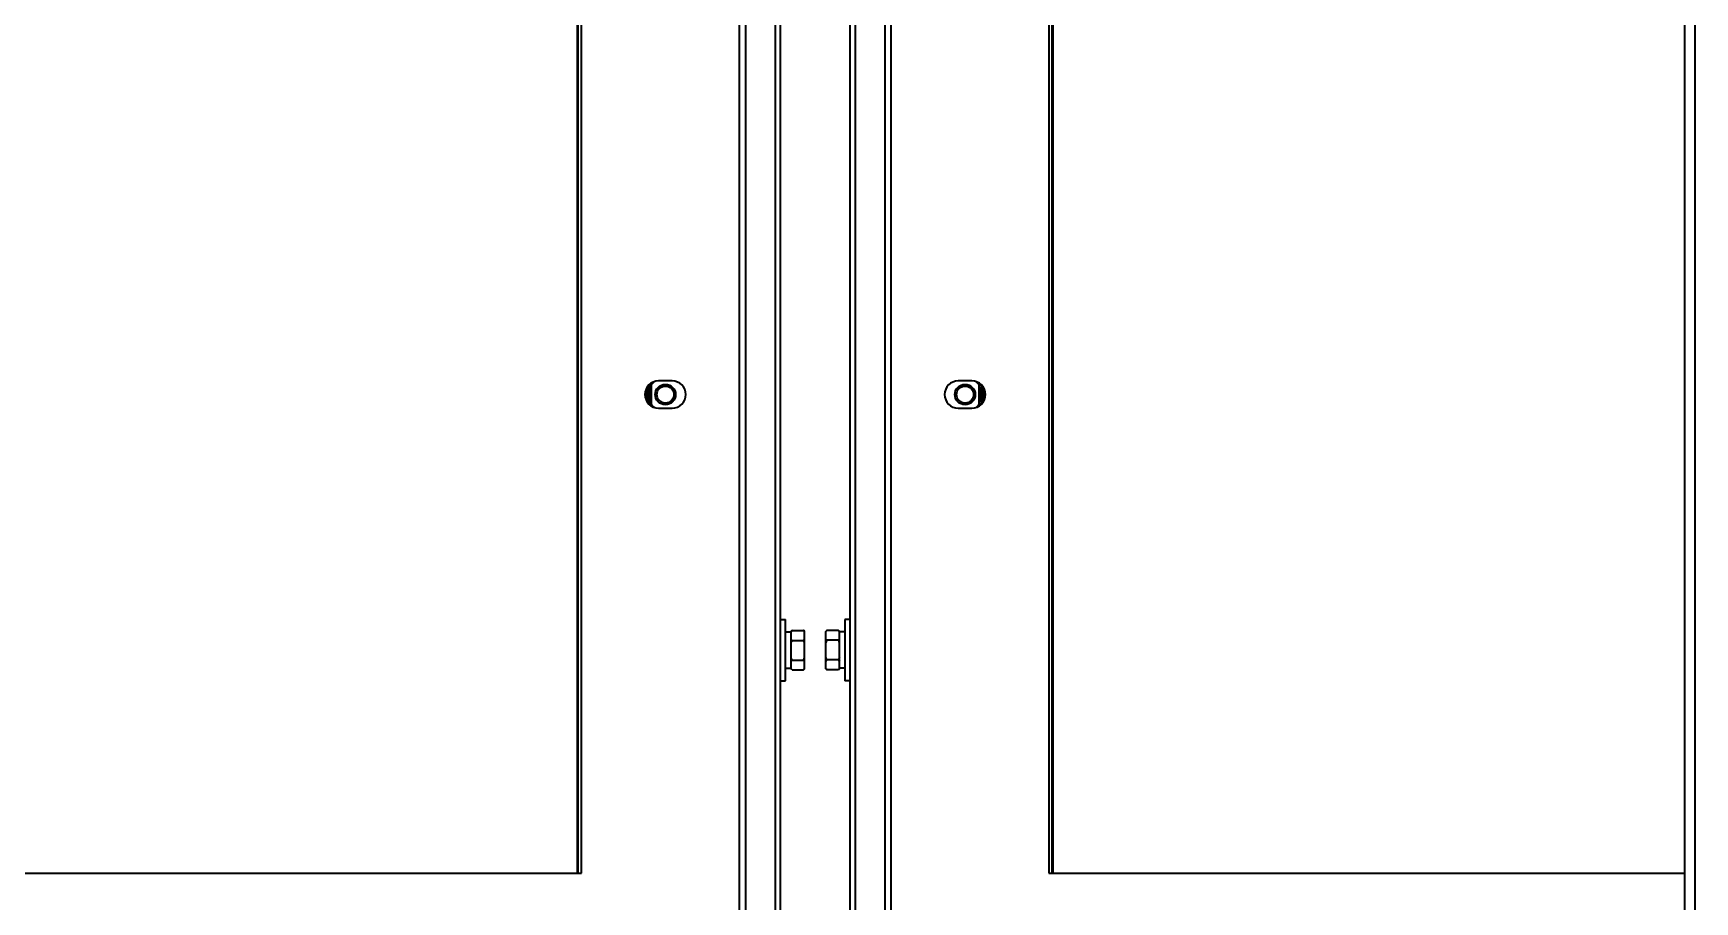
# Model space of a CAD drawing. Header units: millimetres. Extents: x 32496 to 166256, y 3504 to 23939.
# Drawn here: x 49594.7 to 50082.6, y 11546.7 to 11801.6 of the extents above; entities that cross this region are included whole.
import ezdxf

# ---------------------------------------------------------------- set-up
doc = ezdxf.new("R2010")
doc.units = ezdxf.units.MM
doc.layers.get('0').update_dxf_attribs({"lineweight": 35})

msp = doc.modelspace()

# ---------------------------------------------------------------- linework, layer by layer
at = {"linetype": 'Continuous'}
for p, q in [((50079.64, 13391.575), (50079.64, 10882.575)), ((50082.64, 13391.575), (50082.64, 10882.575)), ((49802.14, 11269.575), (49802.14, 12052.575)), ((49803.84, 12052.575), (49803.84, 11269.575)), ((49844.84, 11269.575), (49844.84, 12052.575)), ((49846.54, 12052.575), (49846.54, 11269.575)), ((49754.54, 11555.075), (49754.54, 12025.075)), ((49754.74, 11555.075), (49754.74, 12023.875)), ((49755.74, 11555.075), (49755.74, 12023.875)), ((49892.94, 12023.875), (49892.94, 11555.075)), ((49893.94, 11555.075), (49893.94, 12023.875)), ((49894.14, 12025.075), (49894.14, 11555.075)), ((49812.64, 11264.075), (49812.64, 11978.075)), ((49836.04, 11978.075), (49836.04, 11264.075)), ((49814.04, 11867.93), (49814.04, 11623.194)), ((49834.64, 11623.206), (49834.64, 11867.944)), ((49754.74, 11768.806), (49754.54, 11768.806)), ((49893.94, 11768.806), (49894.14, 11768.806)), ((49774.59, 11696.938), (49774.59, 11694.213)), ((49774.717, 11696.356), (49774.616, 11696.467)), ((49775.56, 11698.312), (49775.641, 11698.288)), ((49775.562, 11697.836), (49775.562, 11693.315)), ((49776.141, 11698.288), (49775.641, 11698.288)), ((49775.641, 11692.863), (49775.641, 11698.288)), ((49775.721, 11698.559), (49775.69, 11698.568)), ((49775.721, 11698.559), (49776.141, 11698.288)), ((49776.141, 11698.288), (49776.141, 11692.863)), ((49782.34, 11699.575), (49778.34, 11699.575)), ((49870.34, 11699.575), (49866.34, 11699.575)), ((49872.538, 11698.288), (49872.958, 11698.559)), ((49873.038, 11698.288), (49872.538, 11698.288)), ((49872.538, 11692.863), (49872.538, 11698.288)), ((49872.99, 11698.568), (49872.958, 11698.559)), ((49873.038, 11698.288), (49873.12, 11698.312)), ((49873.038, 11698.288), (49873.038, 11692.863)), ((49873.117, 11693.315), (49873.117, 11697.836)), ((49874.063, 11696.467), (49873.963, 11696.356)), ((49874.09, 11694.213), (49874.09, 11696.938)), ((49774.616, 11694.684), (49774.717, 11694.795)), ((49774.755, 11695.575), (49774.755, 11695.582)), ((49775.641, 11692.863), (49775.56, 11692.839)), ((49775.641, 11692.863), (49776.141, 11692.863)), ((49775.689, 11692.583), (49775.721, 11692.592)), ((49776.141, 11692.863), (49775.721, 11692.592)), ((49778.34, 11691.575), (49782.34, 11691.575)), ((49866.34, 11691.575), (49870.34, 11691.575)), ((49872.538, 11692.863), (49873.038, 11692.863)), ((49872.958, 11692.592), (49872.538, 11692.863)), ((49872.958, 11692.592), (49872.99, 11692.583)), ((49873.12, 11692.839), (49873.038, 11692.863)), ((49873.925, 11695.575), (49873.925, 11695.569)), ((49873.963, 11694.795), (49874.063, 11694.684)), ((49814.04, 11629.575), (49815.64, 11629.575)), ((49815.64, 11611.575), (49815.64, 11629.575)), ((49834.64, 11629.575), (49833.04, 11629.575)), ((49833.04, 11629.575), (49833.04, 11611.575)), ((49814.04, 11623.194), (49814.04, 11617.93)), ((49815.64, 11625.925), (49817.24, 11625.925)), ((49817.24, 11626.049), (49817.511, 11626.32)), ((49817.24, 11615.102), (49817.24, 11626.049)), ((49817.54, 11626.349), (49820.94, 11626.349)), ((49817.54, 11623.418), (49820.94, 11623.418)), ((49821.24, 11626.049), (49820.969, 11626.32)), ((49821.24, 11615.102), (49821.24, 11626.049)), ((49827.44, 11626.049), (49827.74, 11626.349)), ((49827.44, 11615.102), (49827.44, 11626.049)), ((49831.14, 11626.349), (49827.74, 11626.349)), ((49831.14, 11623.462), (49827.74, 11623.462)), ((49831.44, 11626.049), (49831.14, 11626.349)), ((49831.44, 11615.102), (49831.44, 11626.049)), ((49833.04, 11625.925), (49831.44, 11625.925)), ((49834.64, 11617.944), (49834.64, 11623.206)), ((49814.04, 11617.93), (49814.04, 11373.194)), ((49834.64, 11373.206), (49834.64, 11617.944)), ((49815.64, 11615.225), (49817.24, 11615.225)), ((49817.24, 11615.102), (49817.511, 11614.831)), ((49817.54, 11614.802), (49817.511, 11614.831)), ((49817.54, 11617.644), (49820.94, 11617.644)), ((49817.54, 11614.802), (49820.94, 11614.802)), ((49820.94, 11614.802), (49820.969, 11614.831)), ((49821.24, 11615.102), (49820.969, 11614.831)), ((49827.44, 11615.102), (49827.74, 11614.802)), ((49831.14, 11617.689), (49827.74, 11617.689)), ((49831.14, 11614.802), (49827.74, 11614.802)), ((49831.44, 11615.102), (49831.14, 11614.802)), ((49833.04, 11615.225), (49831.44, 11615.225)), ((49814.04, 11611.575), (49815.64, 11611.575)), ((49834.64, 11611.575), (49833.04, 11611.575)), ((49754.54, 11585.075), (49754.74, 11585.075)), ((49754.717, 11586.115), (49754.74, 11586.115)), ((49893.94, 11586.115), (49893.962, 11586.115)), ((49893.94, 11585.075), (49894.14, 11585.075)), ((49754.54, 11580.263), (49754.74, 11580.263)), ((49754.54, 11580.075), (49754.74, 11580.075)), ((49893.94, 11580.263), (49894.14, 11580.263)), ((49893.94, 11580.075), (49894.14, 11580.075)), ((49754.54, 11571.475), (49754.74, 11571.475)), ((49754.74, 11570.075), (49754.54, 11570.075)), ((49893.94, 11571.475), (49894.14, 11571.475)), ((49894.14, 11570.075), (49893.94, 11570.075)), ((49196.372, 11555.075), (49755.74, 11555.075)), ((49892.94, 11555.075), (50079.64, 11555.075))]:
    msp.add_line(p, q, dxfattribs=at)
for points in [[(49774.717, 11696.356), (49774.683, 11696.393), (49774.65, 11696.43), (49774.616, 11696.467)], [(49874.063, 11696.467), (49874.03, 11696.43), (49873.996, 11696.393), (49873.963, 11696.356)], [(49774.616, 11694.684), (49774.65, 11694.721), (49774.683, 11694.758), (49774.717, 11694.795)], [(49873.963, 11694.795), (49873.996, 11694.758), (49874.03, 11694.721), (49874.063, 11694.684)]]:
    msp.add_lwpolyline(points, dxfattribs=at)
for centre, radius in [((49780.34, 11695.575), 3), ((49780.34, 11695.575), 2.5), ((49868.34, 11695.575), 3), ((49868.34, 11695.575), 2.5)]:
    msp.add_circle(centre, radius, dxfattribs=at)
for centre, radius, start, end in [((49778.34, 11695.575), 4, 90, 270), ((49780.34, 11695.575), 5.585, 149.24232, 179.93768), ((49780.34, 11695.575), 5.285, 154.67939, 205.32061), ((49776.069, 11698.32), 0.509, 163.91946, 180.8578), ((49780.34, 11695.575), 5.499, 145.89281, 147.13569), ((49780.34, 11695.575), 4.999, 130.34481, 147.13569), ((49782.34, 11695.575), 4, 270, 90), ((49866.34, 11695.575), 4, 90, 270), ((49870.34, 11695.575), 4, 270, 90), ((49868.34, 11695.575), 4.999, 32.86431, 49.65844), ((49868.34, 11695.575), 5.499, 32.86431, 34.09945), ((49868.34, 11695.575), 5.285, 334.67939, 25.32061), ((49868.34, 11695.575), 5.585, 0, 30.76123), ((49780.34, 11695.575), 5.661, 177.86504, 182.13496), ((49780.34, 11695.575), 5.585, 180, 210.76123), ((49780.34, 11695.575), 5.499, 212.86431, 214.09945), ((49780.34, 11695.575), 4.999, 212.86431, 229.65844), ((49868.34, 11695.575), 4.999, 310.34481, 327.13569), ((49868.34, 11695.575), 5.499, 325.89281, 327.13569), ((49872.611, 11692.831), 0.509, 343.91946, 0.8578), ((49868.34, 11695.575), 5.585, 329.24232, 359.93768), ((49868.34, 11695.575), 5.661, 357.86504, 2.13496), ((49820.055, 11623.758), 3.607, 140.8641, 141.28972), ((49821.376, 11622.57), 5.384, 135.43477, 135.87545), ((49817.102, 11622.569), 5.386, 44.12457, 44.56524), ((49818.426, 11623.759), 3.606, 38.71028, 39.13391), ((49828.681, 11623.774), 3.556, 39.13644, 39.50078), ((49830.197, 11617.376), 3.555, 219.13645, 219.50132), ((49753.671, 11586.29), 1.069, 345.17042, 350.48426), ((49753.684, 11586.288), 1.056, 350.47831, 359.97379), ((49894.996, 11586.288), 1.056, 180.02621, 189.52169), ((49895.009, 11586.29), 1.069, 189.51574, 194.82958)]:
    msp.add_arc(centre, radius, start, end, dxfattribs=at)
for centre, start_param, end_param in [((49753.34, 11762.34), 4.1792104, 4.712389), ((49895.34, 11762.34), 1.5707963, 2.1023472)]:
    msp.add_ellipse(centre, major_axis=(0, 1.617), ratio=0.8660254, start_param=start_param, end_param=end_param, dxfattribs=at)
for points, knots in [([(49774.717, 11696.356), (49774.711, 11696.317), (49774.683, 11696.237), (49774.625, 11696.175), (49774.59, 11696.151)], [0, 0, 0, 0, 0.4840345, 1, 1, 1, 1]), ([(49774.682, 11695.786), (49774.684, 11695.824), (49774.687, 11695.897), (49774.693, 11696.003), (49774.7, 11696.1), (49774.707, 11696.184), (49774.712, 11696.245), (49774.715, 11696.285), (49774.717, 11696.309), (49774.718, 11696.328), (49774.718, 11696.342), (49774.718, 11696.35), (49774.718, 11696.355), (49774.717, 11696.356)], [0, 0, 0, 0, 0.1964865, 0.3846809, 0.5567494, 0.706456, 0.8286292, 0.8782322, 0.9196984, 0.9527628, 0.9771907, 0.9928965, 1, 1, 1, 1]), ([(49775.562, 11697.836), (49775.562, 11697.877), (49775.562, 11698.035), (49775.561, 11698.194), (49775.56, 11698.312)], [0, 0, 0, 0, 0.2575485, 1, 1, 1, 1]), ([(49775.641, 11698.288), (49775.641, 11698.336), (49775.655, 11698.431), (49775.695, 11698.519), (49775.721, 11698.559)], [0, 0, 0, 0, 0.5, 1, 1, 1, 1]), ([(49873.038, 11698.288), (49873.038, 11698.336), (49873.025, 11698.431), (49872.984, 11698.519), (49872.958, 11698.559)], [0, 0, 0, 0, 0.5, 1, 1, 1, 1]), ([(49873.1, 11698.461), (49873.103, 11698.449), (49873.115, 11698.4), (49873.12, 11698.35), (49873.12, 11698.312)], [0, 0, 0, 0, 0.2449643, 1, 1, 1, 1]), ([(49873.12, 11698.312), (49873.119, 11698.274), (49873.118, 11698.116), (49873.117, 11697.957), (49873.117, 11697.836)], [0, 0, 0, 0, 0.2366786, 1, 1, 1, 1]), ([(49873.963, 11696.356), (49873.962, 11696.355), (49873.962, 11696.35), (49873.961, 11696.342), (49873.962, 11696.328), (49873.963, 11696.309), (49873.965, 11696.285), (49873.968, 11696.245), (49873.973, 11696.184), (49873.98, 11696.1), (49873.986, 11696.003), (49873.993, 11695.897), (49873.996, 11695.824), (49873.997, 11695.786)], [0, 0, 0, 0, 0.0070922, 0.0227762, 0.0472013, 0.0802905, 0.1217895, 0.1714132, 0.2935698, 0.4432488, 0.6153365, 0.8035356, 1, 1, 1, 1]), ([(49873.963, 11696.356), (49873.968, 11696.316), (49873.996, 11696.237), (49874.055, 11696.175), (49874.089, 11696.151)], [0, 0, 0, 0, 0.4870421, 1, 1, 1, 1]), ([(49774.717, 11694.795), (49774.711, 11694.835), (49774.683, 11694.914), (49774.625, 11694.976), (49774.59, 11695)], [0, 0, 0, 0, 0.4870421, 1, 1, 1, 1]), ([(49774.717, 11694.795), (49774.718, 11694.796), (49774.718, 11694.801), (49774.718, 11694.809), (49774.718, 11694.823), (49774.717, 11694.842), (49774.715, 11694.866), (49774.712, 11694.906), (49774.707, 11694.967), (49774.7, 11695.051), (49774.693, 11695.148), (49774.687, 11695.254), (49774.684, 11695.327), (49774.682, 11695.365)], [0, 0, 0, 0, 0.0070922, 0.0227762, 0.0472013, 0.0802905, 0.1217895, 0.1714132, 0.2935698, 0.4432488, 0.6153365, 0.8035356, 1, 1, 1, 1]), ([(49775.58, 11692.69), (49775.576, 11692.702), (49775.564, 11692.751), (49775.559, 11692.801), (49775.56, 11692.839)], [0, 0, 0, 0, 0.2449643, 1, 1, 1, 1]), ([(49775.56, 11692.839), (49775.56, 11692.877), (49775.562, 11693.035), (49775.562, 11693.194), (49775.562, 11693.315)], [0, 0, 0, 0, 0.2366786, 1, 1, 1, 1]), ([(49775.641, 11692.863), (49775.641, 11692.815), (49775.655, 11692.72), (49775.695, 11692.632), (49775.721, 11692.592)], [0, 0, 0, 0, 0.5, 1, 1, 1, 1]), ([(49873.038, 11692.863), (49873.038, 11692.815), (49873.025, 11692.72), (49872.984, 11692.632), (49872.958, 11692.592)], [0, 0, 0, 0, 0.5, 1, 1, 1, 1]), ([(49873.117, 11693.315), (49873.117, 11693.274), (49873.117, 11693.116), (49873.118, 11692.957), (49873.12, 11692.839)], [0, 0, 0, 0, 0.2575485, 1, 1, 1, 1]), ([(49873.997, 11695.365), (49873.996, 11695.327), (49873.993, 11695.254), (49873.986, 11695.148), (49873.98, 11695.051), (49873.973, 11694.967), (49873.968, 11694.906), (49873.965, 11694.866), (49873.963, 11694.842), (49873.962, 11694.823), (49873.961, 11694.809), (49873.962, 11694.801), (49873.962, 11694.796), (49873.963, 11694.795)], [0, 0, 0, 0, 0.1964865, 0.3846809, 0.5567494, 0.706456, 0.8286292, 0.8782322, 0.9196984, 0.9527628, 0.9771907, 0.9928965, 1, 1, 1, 1]), ([(49873.963, 11694.795), (49873.968, 11694.834), (49873.996, 11694.914), (49874.054, 11694.976), (49874.089, 11695)], [0, 0, 0, 0, 0.4840345, 1, 1, 1, 1]), ([(49817.54, 11623.418), (49817.513, 11623.445), (49817.409, 11623.553), (49817.31, 11623.666), (49817.24, 11623.753)], [0, 0, 0, 0, 0.2552107, 1, 1, 1, 1]), ([(49817.257, 11626.035), (49817.276, 11626.059), (49817.358, 11626.156), (49817.444, 11626.25), (49817.511, 11626.319)], [0, 0, 0, 0, 0.2454974, 1, 1, 1, 1]), ([(49820.94, 11623.418), (49820.967, 11623.445), (49821.071, 11623.553), (49821.17, 11623.666), (49821.24, 11623.753)], [0, 0, 0, 0, 0.2552115, 1, 1, 1, 1]), ([(49821.223, 11626.035), (49821.203, 11626.059), (49821.122, 11626.156), (49821.036, 11626.25), (49820.969, 11626.319)], [0, 0, 0, 0, 0.2454956, 1, 1, 1, 1]), ([(49827.74, 11626.349), (49827.713, 11626.322), (49827.609, 11626.216), (49827.51, 11626.105), (49827.44, 11626.019)], [0, 0, 0, 0, 0.2553532, 1, 1, 1, 1]), ([(49827.44, 11623.792), (49827.463, 11623.764), (49827.558, 11623.65), (49827.66, 11623.542), (49827.74, 11623.462)], [0, 0, 0, 0, 0.2445585, 1, 1, 1, 1]), ([(49831.14, 11626.349), (49831.165, 11626.324), (49831.264, 11626.223), (49831.359, 11626.118), (49831.425, 11626.037)], [0, 0, 0, 0, 0.2550408, 1, 1, 1, 1]), ([(49831.44, 11623.792), (49831.417, 11623.764), (49831.321, 11623.65), (49831.219, 11623.542), (49831.14, 11623.462)], [0, 0, 0, 0, 0.2445585, 1, 1, 1, 1]), ([(49817.24, 11617.32), (49817.263, 11617.347), (49817.358, 11617.46), (49817.46, 11617.566), (49817.54, 11617.644)], [0, 0, 0, 0, 0.2444076, 1, 1, 1, 1]), ([(49817.511, 11614.831), (49817.486, 11614.855), (49817.393, 11614.951), (49817.303, 11615.05), (49817.24, 11615.127)], [0, 0, 0, 0, 0.2550615, 1, 1, 1, 1]), ([(49821.24, 11617.32), (49821.217, 11617.347), (49821.121, 11617.46), (49821.019, 11617.566), (49820.94, 11617.644)], [0, 0, 0, 0, 0.2444076, 1, 1, 1, 1]), ([(49820.969, 11614.831), (49820.993, 11614.855), (49821.087, 11614.951), (49821.176, 11615.05), (49821.24, 11615.127)], [0, 0, 0, 0, 0.2550625, 1, 1, 1, 1]), ([(49827.74, 11617.689), (49827.713, 11617.662), (49827.609, 11617.556), (49827.51, 11617.445), (49827.44, 11617.359)], [0, 0, 0, 0, 0.2553532, 1, 1, 1, 1]), ([(49827.454, 11615.114), (49827.476, 11615.088), (49827.567, 11614.98), (49827.664, 11614.877), (49827.74, 11614.802)], [0, 0, 0, 0, 0.2448781, 1, 1, 1, 1]), ([(49831.14, 11617.689), (49831.167, 11617.662), (49831.271, 11617.556), (49831.37, 11617.445), (49831.44, 11617.359)], [0, 0, 0, 0, 0.2553524, 1, 1, 1, 1]), ([(49831.44, 11615.132), (49831.417, 11615.104), (49831.321, 11614.99), (49831.219, 11614.881), (49831.14, 11614.802)], [0, 0, 0, 0, 0.2445585, 1, 1, 1, 1]), ([(49754.547, 11585.674), (49754.565, 11585.7), (49754.631, 11585.807), (49754.68, 11585.926), (49754.704, 11586.017)], [0, 0, 0, 0, 0.2537103, 1, 1, 1, 1]), ([(49893.975, 11586.017), (49893.983, 11585.987), (49894.021, 11585.866), (49894.079, 11585.752), (49894.133, 11585.674)], [0, 0, 0, 0, 0.2475614, 1, 1, 1, 1])]:
    msp.add_open_spline(points, degree=3, knots=knots, dxfattribs=at)
for points in [[(49817.24, 11622.758), (49817.331, 11622.982), (49817.432, 11623.202), (49817.54, 11623.418)], [(49821.24, 11622.758), (49821.149, 11622.982), (49821.048, 11623.202), (49820.94, 11623.418)], [(49827.74, 11623.462), (49827.632, 11623.246), (49827.531, 11623.026), (49827.44, 11622.802)], [(49831.14, 11623.462), (49831.248, 11623.246), (49831.349, 11623.026), (49831.44, 11622.802)], [(49817.54, 11617.644), (49817.432, 11617.861), (49817.331, 11618.08), (49817.24, 11618.304)], [(49820.94, 11617.644), (49821.048, 11617.861), (49821.149, 11618.08), (49821.24, 11618.304)], [(49827.44, 11618.349), (49827.531, 11618.125), (49827.632, 11617.905), (49827.74, 11617.689)], [(49831.44, 11618.349), (49831.349, 11618.125), (49831.248, 11617.905), (49831.14, 11617.689)]]:
    msp.add_open_spline(points, degree=3, dxfattribs=at)

doc.saveas('drawing.dxf')
